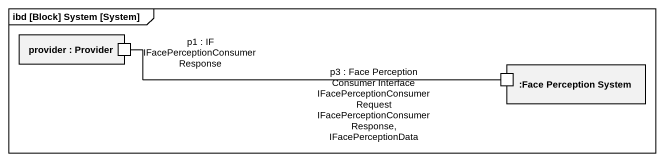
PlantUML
@startuml
mainframe ibd [Block] System [System]
rectangle "provider : Provider" as provider {
  port "p1 : IF IFacePerceptionConsumerResponse" as p1_IF_IFacePerceptionConsume
}
rectangle ":Face Perception System" as Face_Perception_System {
  port "p3 : Face Perception Consumer Interface IFacePerceptionConsumerRequest IFacePerceptionConsumerResponse, IFacePerceptionData" as p3_Face_Perception_Consumer
}
p1_IF_IFacePerceptionConsume -right- p3_Face_Perception_Consumer
@enduml
